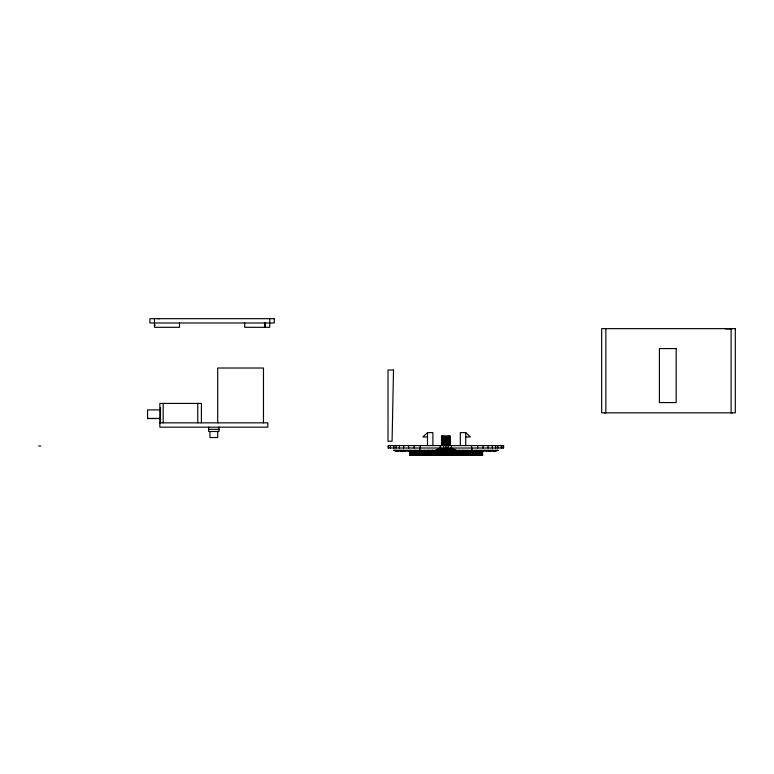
<?xml version="1.0" encoding="UTF-8"?>
<svg xmlns="http://www.w3.org/2000/svg" width="774" height="774" viewBox="0 0 774 774"><rect width="100%" height="100%" fill="white"/><g stroke="black" fill="none" stroke-linecap="round" stroke-linejoin="round"><path stroke-width="1.16" d="M447.498 450.333C448.233 455.663 438.432 450.342 444.402 451.068C444.179 454.957 451.484 451.232 448.562 451.068L447.072 452.597L444.982 452.829M419.537 451.019L420.398 445.582M455.17 450.333L448.736 450.294L455.17 450.333L446.975 451.019L446.975 450.333L451.436 448.02L457.618 451.019M444.131 452.597L446.811 452.209M476.474 450.333L475.884 451.019L475.933 455.335M449.375 451.068L445.853 452.906L443.144 451.068M448.011 450.333L445.853 451.068L443.696 450.333L498.233 450.333L495.437 451.019L396.269 451.019L393.482 450.333L438.877 450.333L444.74 451.019L444.74 450.333L440.271 448.02L434.098 451.019M440.271 445.582L440.271 448.02L445.853 450.333L448.117 448.02L448.011 436.11M423.736 451.019L424.433 450.333M432.889 445.582L432.889 432.627L427.49 432.627L422.856 436.942L427.49 436.942M442.854 451.861L449.084 451.697M455.247 450.187L446.975 451.019L451.436 448.02L451.436 445.582M479.706 451.019L480.867 450.333M443.696 436.11L443.599 448.02L445.853 450.333L451.436 448.02M431.137 451.019L432.811 450.333L429.851 451.019M483.179 451.019L484.843 450.333M448.61 451.861L447.885 451.958L449.201 451.571M426.929 451.019L428.825 450.333L425.294 451.019L425.323 455.335M486.14 451.019L488.249 450.333M455.296 451.019L452.838 450.333L446.975 451.019L453.467 449.181L451.31 449.559M436.42 451.019L438.877 450.333L443.696 451.019M447.885 451.958L448.814 451.697L444.634 451.697M488.462 451.019L490.909 450.333M490.126 451.019L492.777 450.333M493.202 451.019L495.95 450.333M494.518 451.019L497.788 450.333M446.192 452.829L445.234 452.829L446.733 452.829M448.649 450.255L454.996 450.042L446.975 451.019L453.98 449.462L451.852 449.742M445.853 450.333L447.304 451.068L446.975 450.333L449.143 449.946M448.91 451.019L452.838 450.333L448.011 451.019M446.975 451.019L454.483 449.752L452.19 449.936M448.136 451.697L448.92 451.571M446.975 450.333L447.595 450.284M732.388 328.65L724.977 328.65M604.581 412.842L605.858 412.832L605.858 328.65M159.463 318.665L157.528 318.665M442.631 451.697L443.579 451.697M443.347 452.219L448.369 452.219M154.461 325.148L155.332 325.148M160.499 409.901L147.544 409.901L147.544 418.531L160.499 418.531M147.544 418.444L160.499 418.444M159.521 422.846L267.794 422.846L267.794 427.171L159.85 427.171L159.85 403.418L201.404 403.418L201.404 422.846M208.641 429.328L219.003 429.328M465.716 436.942L470.36 436.942L465.716 432.627L460.327 432.627L460.327 445.582M38.7 445.979L40.751 445.979M447.072 452.597L446.511 452.597M410.036 455.335L410.036 451.019L409.968 455.335L482.637 455.335L482.628 451.019M732.388 412.842L731.111 412.832L731.111 328.65L725.373 328.65M440.271 448.02L444.74 451.019L436.526 450.333L443.018 450.274M443.057 450.255L436.72 450.042L444.74 451.019L438.239 449.181L440.406 449.559M439.526 449.936L437.223 449.752L444.74 451.019L436.459 450.187M444.112 450.284L445.853 451.068M439.864 449.742L437.736 449.462L444.74 451.019M442.805 451.019L438.877 450.333L442.118 451.019M442.573 449.946L444.74 450.333M461.865 451.019L458.905 450.333L460.578 451.019M393.927 450.333L396.714 451.019M394.421 450.333L397.197 451.019M395.766 450.333L398.504 451.019M398.929 450.333L401.59 451.019M403.119 450.333L405.576 451.019L403.467 450.333M400.797 450.333L403.254 451.019M445.05 452.829L442.341 451.068M462.891 450.333L464.777 451.019L464.797 455.335M406.863 450.333L408.537 451.019M410.849 450.333L412.01 451.019M445.524 452.829L444.905 452.209M467.283 450.333L467.98 451.019M415.241 450.333L415.832 451.019M472.179 451.019L471.318 445.582M503.148 445.582L503.148 448.02M501.242 445.582L501.242 448.02M497.895 445.582L497.895 448.02M495.641 445.582L495.641 448.02M492.312 445.582L492.312 448.02M488.065 445.582L488.065 448.02M483.092 445.582L483.092 448.02M482.357 451.019L482.357 455.335M481.931 451.019L481.931 455.335M481.583 451.019L481.583 455.335M481.176 451.019L481.118 455.335M480.77 451.019L480.77 455.335M480.18 451.019L480.18 455.335M479.406 451.019L479.406 455.335M478.506 451.019L478.506 455.335M477.616 445.582L477.616 448.02M477.626 451.019L477.626 455.335M476.871 451.019L476.871 455.335M475.12 451.019L475.12 455.335M473.872 451.019L473.872 455.335M473.117 451.019L473.117 455.335M473.04 451.019L473.04 455.335M472.866 451.019L472.837 455.335M472.43 451.019L472.43 455.335M471.231 451.019L471.231 455.335M470.602 451.019L470.602 455.335M470.128 451.019L470.128 455.335M469.634 451.019L469.586 455.335M469.431 451.019L469.344 455.335M468.821 451.019L468.821 455.335M468.473 451.019L468.473 455.335M468.164 451.019L468.164 455.335M467.844 451.019L467.844 455.335M467.39 451.019L467.39 455.335M466.886 451.019L466.886 455.335M466.277 451.019L466.364 455.335M466.2 451.019L466.18 455.335M465.996 451.019L465.996 455.335M465.716 432.627L465.716 445.582M465.764 451.019L465.764 455.335M465.319 451.019L465.319 455.335M464.835 451.019L464.845 455.335M464.623 451.019L464.623 455.335M464.177 451.019L464.177 455.335M463.839 451.019L463.839 455.335M463.423 451.019L463.423 455.335M462.455 451.019L462.455 455.335M462.252 451.019L462.252 455.335L462.117 451.019M461.991 455.335L461.991 451.019L461.836 455.335M461.759 451.019L461.691 455.335M461.401 451.019L461.401 455.335M460.588 451.019L460.588 455.335M459.63 451.019L459.63 455.335M458.682 451.019L458.682 455.335M457.811 451.019L457.811 455.335M457.037 451.019L457.037 455.335M456.321 451.019L456.321 455.335M455.615 451.019L455.615 455.335M454.657 451.019L454.657 455.335M453.903 451.019L453.903 455.335M453.719 451.019L453.767 455.335M453.632 451.019L453.622 455.335M453.448 451.019L453.535 455.335M453.206 451.019L453.206 455.335M453.042 451.019L453.042 455.335M452.771 451.019L452.771 455.335M452.297 451.019L452.297 455.335M451.764 451.019L451.764 455.335M451.339 451.019L451.339 455.335M450.99 451.019L450.99 455.335M450.71 451.019L450.71 455.335M450.439 451.019L450.439 455.335M450.178 445.582L450.178 436.11L441.538 436.11L441.538 445.582M450.236 451.019L450.274 455.335M450.023 436.11L450.023 445.582M450.1 451.019L450.1 455.335M449.694 451.019L449.694 455.335M449.597 436.11L449.597 445.582M449.307 451.019L449.307 455.335M449.026 455.335L449.026 451.019L448.872 455.335M448.91 436.11L448.91 445.582M448.572 451.019L448.572 455.335M448.146 452.093L448.146 455.335M447.585 452.093L447.585 455.335M446.975 436.11L446.975 445.582M446.927 452.093L446.927 455.335M446.172 452.093L446.172 455.335L445.998 452.093M445.853 436.11L445.892 455.335M445.572 452.093L445.572 455.335M445.35 452.093L445.35 455.335M444.866 452.093L444.866 455.335M444.74 436.11L444.74 445.582M444.121 452.093L444.121 455.335M443.154 452.093L443.154 455.335M442.805 436.11L442.805 445.582M442.602 451.019L442.602 455.335M442.118 436.11L442.118 445.582M442.022 451.019L442.022 455.335M441.683 436.11L441.683 445.582M441.383 451.019L441.383 455.335M440.851 451.019L440.851 455.335M440.561 451.019L440.512 455.335L440.454 451.019M440.222 451.019L440.242 455.335M439.922 451.019L439.922 455.335M439.574 451.019L439.574 455.335M439.11 451.019L439.11 455.335M438.684 451.019L438.684 455.335M438.297 451.019L438.297 455.335M438.152 451.019L438.152 455.335M437.958 451.019L437.958 455.335M437.794 451.019L437.794 455.335M437.697 451.019L437.687 455.335M437.533 451.019L437.494 455.335M436.72 451.019L436.72 455.335M435.868 451.019L435.868 455.335M434.707 451.019L434.707 455.335M433.721 451.019L433.721 455.335M433.121 451.019L433.179 455.335M433.014 451.019L433.014 455.335M432.879 451.019L432.879 455.335M432.734 451.019L432.589 455.335M432.453 451.019L432.453 455.335M432.337 451.019L432.269 455.335L432.24 451.019M432.056 451.019L432.056 455.335M431.824 451.019L431.824 455.335M431.476 451.019L431.476 455.335M431.002 451.019L431.002 455.335M430.392 451.019L430.392 455.335M429.483 451.019L429.483 455.335M428.612 451.019L428.612 455.335M427.78 451.019L427.78 455.335M427.49 432.627L427.49 445.582M427.054 451.019L427.054 455.335M426.445 451.019L426.445 455.335M425.99 451.019L425.99 455.335M425.806 451.019L425.806 455.335M424.684 451.019L424.684 455.335M423.978 451.019L423.978 455.335M423.291 451.019L423.291 455.335M422.71 451.019L422.71 455.335M422.314 451.019L422.314 455.335M421.946 451.019L422.053 455.335M421.53 451.019L421.53 455.335M420.833 451.019L420.833 455.335M419.934 451.019L419.934 455.335M418.889 451.019L418.889 455.335M418.066 451.019L418.066 455.335M417.215 451.019L417.215 455.335M416.393 451.019L416.393 455.335M415.638 451.019L415.638 455.335M415.019 451.019L415.019 455.335M414.564 451.019L414.564 455.335M414.1 445.582L414.1 448.02M413.364 451.019L413.364 455.335M412.29 451.019L412.29 455.335M411.371 451.019L411.371 455.335M410.646 451.019L410.646 455.335M410.249 451.019L410.172 455.335M408.624 445.582L408.624 448.02M403.641 445.582L403.641 448.02M399.403 445.582L399.403 448.02M396.075 445.582L396.075 448.02M393.811 445.582L393.811 448.02M390.473 445.582L390.473 448.02M388.558 445.582L388.558 448.02M269.739 318.675L269.71 327.305L244.69 327.305L244.69 322.99M265.414 322.99L265.414 327.305M264.553 322.99L264.553 327.305M263.47 422.846L263.47 368.018L217.707 368.018L217.707 422.846M219.003 427.171L219.003 431.486L208.641 431.486L208.641 427.171M217.707 431.486L217.707 437.533L209.938 437.533L209.938 431.486M197.757 403.418L197.757 422.846M179.5 322.952L179.5 327.305L154.461 327.305L154.461 318.675M163.179 403.418L163.179 422.846M160.499 407.734L160.499 422.846M393.511 370.02L392.079 441.248L388.016 441.257L388.016 370.02L393.511 370.02M274.286 318.675L149.904 318.675L149.904 322.99L274.286 322.99L274.286 318.675M735.3 328.65L601.669 328.65L601.669 412.842L735.3 412.842L735.3 328.65M676.186 348.571L659.419 348.571L659.419 402.577L676.186 402.577L676.186 348.571M503.622 445.582L388.093 445.582L388.093 448.02L503.622 448.02L503.622 445.582"/></g></svg>
